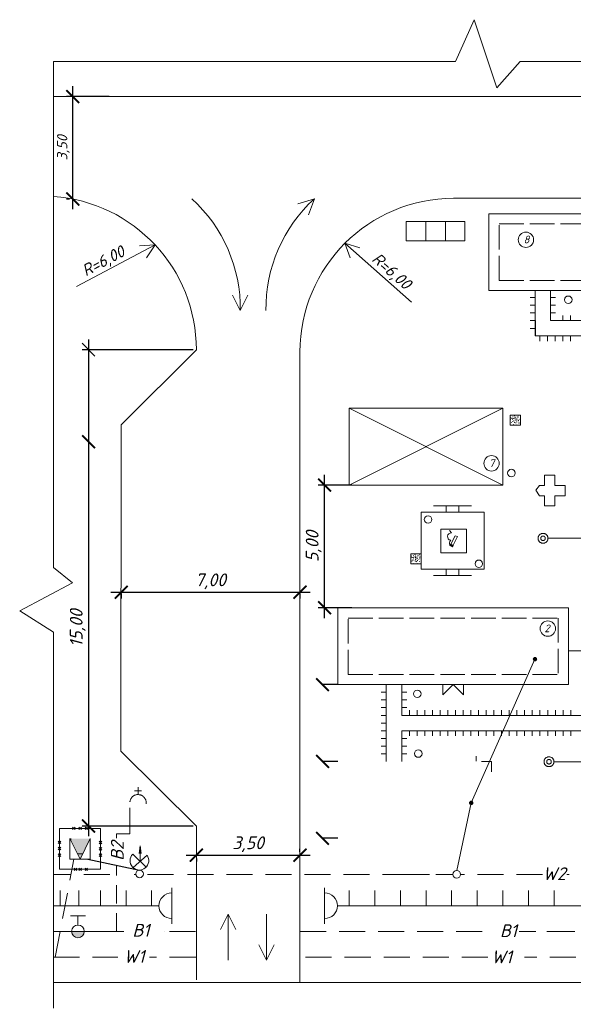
# Model space of a CAD drawing. Header units: millimetres. Extents: x 27137 to 30937, y -4667 to -569.
# Drawn here: x 28838.7 to 28947, y -2671.2 to -2478.2 of the extents above; entities that cross this region are included whole.
import ezdxf

# ---------------------------------------------------------------- set-up
doc = ezdxf.new("R2010")
doc.units = ezdxf.units.MM
doc.header["$LTSCALE"] = 0.4
doc.linetypes.add('ACAD_ISO02W100', pattern=[15, 12, -3])
doc.linetypes.add('штриховаяX2', pattern=[38.1, 25.4, -12.7])
doc.layers.add('здания', color=7, linetype='Continuous', lineweight=40)
doc.styles.add('Isocpeur', font='isocpeui.ttf', dxfattribs={"height": 2.5})
doc.styles.get("Standard").update_dxf_attribs({"font": 'isocpeui.ttf', "height": 2.5})
doc.dimstyles.new('06', dxfattribs={"dimtxt": 2.5, "dimasz": 2.5, "dimexe": 1.25, "dimexo": 0.625, "dimtad": 1, "dimdec": 0, "dimlfac": 200, "dimtxsty": 'Standard', "dimblk": 'OBLIQUE', "dimcen": 2.5, "dimdle": 2, "dimadec": 0, "dimazin": 0, "dimtfac": 1, "dimtdec": 0, "dimtmove": 0, "dimatfit": 3, "dimldrblk": 'OBLIQUE', "dimfxl": 1, "dimarcsym": 0})

# ---------------------------------------------------------------- blocks, each defined once
blk = doc.blocks.new('_Oblique')
at = {"color": 0, "linetype": 'ByBlock', "lineweight": -2}
blk.add_line((-0.5, -0.5), (0.5, 0.5), dxfattribs=at)
blk = doc.blocks.new('*D594')
at = {"color": 0, "lineweight": -2, "transparency": 16777216}
for p, q in [((28849.07, -2515.18), (28849.07, -2491.17)), ((28856.16, -2493.17), (28847.82, -2493.17)), ((28848.44, -2513.18), (28847.82, -2513.18))]:
    blk.add_line(p, q, dxfattribs=at)
at = {"layer": 'Defpoints', "color": 0, "transparency": 16777216}
for p in [(28849.07, -2493.17), (28856.79, -2493.17), (28849.07, -2513.18)]:
    blk.add_point(p, dxfattribs=at)
at = {"color": 0, "lineweight": -2, "transparency": 16777216, "xscale": 2.5, "yscale": 2.5, "zscale": 2.5}
for p, rotation in [((28849.07, -2493.17), 90), ((28849.07, -2513.18), 270)]:
    blk.add_blockref('_Oblique', p, dxfattribs=dict(at, rotation=rotation))
at = {"color": 0, "lineweight": 15, "transparency": 16777216, "insert": (28847.24, -2503.17), "char_height": 2.5, "attachment_point": 5, "rotation": 90, "style": 'Isocpeur'}
blk.add_mtext('{\\H0.8x;3,50}', dxfattribs=at)
blk = doc.blocks.new('*D595')
at = {"color": 0, "lineweight": -2, "transparency": 16777216}
for p, q in [((28852.16, -2540.6), (28852.16, -2637.59)), ((28872.58, -2542.6), (28850.91, -2542.6)), ((28872.58, -2635.59), (28850.91, -2635.59))]:
    blk.add_line(p, q, dxfattribs=at)
at = {"layer": 'Defpoints', "color": 0, "transparency": 16777216}
for p in [(28873.2, -2542.6), (28852.16, -2635.59), (28873.2, -2635.59)]:
    blk.add_point(p, dxfattribs=at)
at = {"color": 0, "lineweight": -2, "transparency": 16777216, "xscale": 2.5, "yscale": 2.5, "zscale": 2.5}
for p, rotation in [((28852.16, -2542.6), 90), ((28852.16, -2635.59), 270)]:
    blk.add_blockref('_Oblique', p, dxfattribs=dict(at, rotation=rotation))
at = {"color": 0, "lineweight": 15, "transparency": 16777216, "insert": (28850.04, -2596.97), "char_height": 2.5, "attachment_point": 5, "rotation": 90, "style": 'Isocpeur'}
blk.add_mtext('15,00', dxfattribs=at)
blk = doc.blocks.new('*D596')
at = {"color": 0, "lineweight": -2, "transparency": 16777216}
for p, q in [((28856.52, -2589.95), (28895.42, -2589.95)), ((28858.52, -2590.17), (28858.52, -2591.2)), ((28893.42, -2590.17), (28893.42, -2591.2))]:
    blk.add_line(p, q, dxfattribs=at)
at = {"layer": 'Defpoints', "color": 0, "transparency": 16777216}
for p in [(28858.52, -2589.55), (28893.42, -2589.55), (28893.42, -2589.95)]:
    blk.add_point(p, dxfattribs=at)
at = {"color": 0, "lineweight": -2, "transparency": 16777216, "xscale": 2.5, "yscale": 2.5, "zscale": 2.5, "rotation": 180}
blk.add_blockref('_Oblique', (28858.52, -2589.95), dxfattribs=at)
at = {"color": 0, "lineweight": -2, "transparency": 16777216, "xscale": 2.5, "yscale": 2.5, "zscale": 2.5}
blk.add_blockref('_Oblique', (28893.42, -2589.95), dxfattribs=at)
at = {"color": 0, "lineweight": 15, "transparency": 16777216, "insert": (28875.97, -2587.82), "char_height": 2.5, "attachment_point": 5, "style": 'Isocpeur'}
blk.add_mtext('7,00', dxfattribs=at)
blk = doc.blocks.new('*D597')
at = {"color": 0, "lineweight": -2, "transparency": 16777216}
for p, q in [((28898.23, -2594.98), (28898.23, -2567.04)), ((28903.58, -2569.04), (28896.98, -2569.04)), ((28903.58, -2592.98), (28896.98, -2592.98))]:
    blk.add_line(p, q, dxfattribs=at)
at = {"layer": 'Defpoints', "color": 0, "transparency": 16777216}
for p in [(28898.23, -2569.04), (28904.21, -2569.04), (28904.21, -2592.98)]:
    blk.add_point(p, dxfattribs=at)
at = {"color": 0, "lineweight": -2, "transparency": 16777216, "xscale": 2.5, "yscale": 2.5, "zscale": 2.5}
for p, rotation in [((28898.23, -2569.04), 90), ((28898.23, -2592.98), 270)]:
    blk.add_blockref('_Oblique', p, dxfattribs=dict(at, rotation=rotation))
at = {"color": 0, "lineweight": 15, "transparency": 16777216, "insert": (28896.1, -2581.01), "char_height": 2.5, "attachment_point": 5, "rotation": 90, "style": 'Isocpeur'}
blk.add_mtext('5,00', dxfattribs=at)
blk = doc.blocks.new('*D598')
at = {"color": 0, "lineweight": -2, "transparency": 16777216}
for p, q in [((28871.2, -2641.28), (28895.42, -2641.28)), ((28893.42, -2640.65), (28893.42, -2640.03)), ((28873.2, -2641.9), (28873.2, -2642.53))]:
    blk.add_line(p, q, dxfattribs=at)
at = {"layer": 'Defpoints', "color": 0, "transparency": 16777216}
for p in [(28873.2, -2641.28), (28893.42, -2641.28), (28893.42, -2641.28)]:
    blk.add_point(p, dxfattribs=at)
at = {"color": 0, "lineweight": -2, "transparency": 16777216, "xscale": 2.5, "yscale": 2.5, "zscale": 2.5, "rotation": 180}
blk.add_blockref('_Oblique', (28873.2, -2641.28), dxfattribs=at)
at = {"color": 0, "lineweight": -2, "transparency": 16777216, "xscale": 2.5, "yscale": 2.5, "zscale": 2.5}
blk.add_blockref('_Oblique', (28893.42, -2641.28), dxfattribs=at)
at = {"color": 0, "lineweight": 15, "transparency": 16777216, "insert": (28883.31, -2639.15), "char_height": 2.5, "attachment_point": 5, "style": 'Isocpeur'}
blk.add_mtext('3,50', dxfattribs=at)
blk = doc.blocks.new('_ArchTick')
at = {"color": 0, "linetype": 'ByBlock', "const_width": 0.15}
blk.add_lwpolyline([(-0.5, -0.5), (0.5, 0.5)], dxfattribs=at)

msp = doc.modelspace()

# ---------------------------------------------------------------- hatches: boundary and pattern name
at = {"lineweight": 15}
h = msp.add_hatch(color=256, dxfattribs=at)
h.dxf.hatch_style = 1
h.paths.add_polyline_path([(28938.8723, -2603.0067), (28939.3049, -2603.0067), (28939.7374, -2603.0067, -1)])
h.paths.add_polyline_path([(28939.3049, -2602.5742, -0.41421356), (28939.7374, -2603.0067), (28939.3049, -2603.0067)])
h = msp.add_hatch(color=256, dxfattribs=at)
h.dxf.hatch_style = 1
h.paths.add_polyline_path([(28939.3049, -2602.5742), (28939.3049, -2603.0067), (28938.8723, -2603.0067, -0.41421356)])
h = msp.add_hatch(color=256, dxfattribs=at)
h.dxf.hatch_style = 1
h.paths.add_polyline_path([(28926.4254, -2631.0687), (28926.8579, -2631.0687), (28927.2905, -2631.0687, -1)])
h.paths.add_polyline_path([(28926.8579, -2630.6362, -0.41421356), (28927.2905, -2631.0687), (28926.8579, -2631.0687)])
h = msp.add_hatch(color=256, dxfattribs=at)
h.dxf.hatch_style = 1
h.paths.add_polyline_path([(28926.8579, -2630.6362), (28926.8579, -2631.0687), (28926.4254, -2631.0687, -0.41421356)])
h = msp.add_hatch(dxfattribs=at)
h.set_pattern_fill('ANGLE', color=256)
h.set_pattern_definition([(0, (24748.487, -4121.8505), (0, 6.985), [5.08, -1.905]), (90, (24748.487, -4121.8505), (-6.985, 4e-16), [5.08, -1.905])])
h.paths.add_polyline_path([(28850.4996, -2638.0408), (28852.4996, -2638.0408), (28850.4996, -2642.0408), (28850.4996, -2640.0408)])
h.paths.add_polyline_path([(28848.4996, -2638.0408), (28850.4996, -2638.0408), (28850.4996, -2640.0408), (28850.4996, -2642.0408)])
h = msp.add_hatch(color=256, dxfattribs=at)
h.dxf.hatch_style = 1
h.paths.add_polyline_path([(28850.4996, -2638.0408), (28852.4996, -2638.0408), (28850.4996, -2642.0408), (28850.4996, -2640.0408)])
h.paths.add_polyline_path([(28848.4996, -2638.0408), (28850.4996, -2638.0408), (28850.4996, -2640.0408), (28850.4996, -2642.0408)])
msp.add_hatch(color=256, dxfattribs=at).paths.add_polyline_path([(28848.8436, -2656.162), (28850.0807, -2656.162), (28851.3179, -2656.162, -1)])

# ---------------------------------------------------------------- linework, layer by layer
for p, q in [((28927.4316, -2478.1844), (28923.8144, -2486.3231)), ((28927.4316, -2478.1844), (28931.8365, -2491.485)), ((28923.8144, -2486.3231), (28845.2898, -2486.3231)), ((28845.2898, -2486.3231), (28845.2917, -2585.1103)), ((28931.8365, -2491.485), (28936.4395, -2486.3231)), ((29051.3499, -2486.3231), (28936.4395, -2486.3231)), ((28896.2418, -2513.1192), (28893.0367, -2514.1079)), ((28896.2418, -2513.1192), (28895.1097, -2516.2765)), ((29051.3499, -2513.0356), (28923.4195, -2513.0384)), ((28930.303, -2516.0555), (28975.303, -2516.0555)), ((28930.303, -2516.0555), (28975.303, -2516.0555)), ((28930.303, -2516.0555), (28930.303, -2531.0555)), ((28925.6397, -2517.5522), (28914.1709, -2517.5522)), ((28914.1709, -2517.5522), (28914.1709, -2521.3751)), ((28917.9938, -2521.3751), (28917.9938, -2517.5522)), ((28917.9938, -2517.5522), (28921.8168, -2517.5522)), ((28921.8168, -2517.5522), (28921.8168, -2521.3751)), ((28925.6397, -2521.3751), (28925.6397, -2517.5522)), ((28865.1412, -2522.1368), (28862.1289, -2522.3338)), ((28865.1412, -2522.1368), (28863.4914, -2524.6648)), ((28902.2063, -2521.8252), (28905.0909, -2522.715)), ((28902.2063, -2521.8252), (28903.2252, -2524.6667)), ((28914.1709, -2521.3751), (28917.9938, -2521.3751)), ((28914.1709, -2521.3751), (28917.9938, -2521.3751)), ((28917.9938, -2521.3751), (28921.8168, -2521.3751)), ((28921.8168, -2521.3751), (28925.6397, -2521.3751)), ((28975.303, -2531.0555), (28930.303, -2531.0555)), ((28939.3395, -2531.0555), (28939.3395, -2536.9269)), ((28939.3395, -2531.0555), (28939.3395, -2536.9269)), ((28942.3395, -2531.0555), (28942.3395, -2536.9269)), ((28881.7816, -2534.9678), (28880.2816, -2531.9678)), ((28881.7816, -2534.9678), (28883.2816, -2531.9678)), ((28938.3395, -2532.4269), (28939.3395, -2532.4269)), ((28938.3395, -2532.4269), (28939.3395, -2532.4269)), ((28942.3395, -2532.4269), (28943.3395, -2532.4269)), ((28942.3395, -2532.4269), (28943.3395, -2532.4269)), ((28938.3395, -2533.9269), (28939.3395, -2533.9269)), ((28938.3395, -2533.9269), (28939.3395, -2533.9269)), ((28938.3395, -2535.4269), (28939.3395, -2535.4269)), ((28938.3395, -2535.4269), (28939.3395, -2535.4269)), ((28938.3395, -2535.4269), (28939.3395, -2535.4269)), ((28942.3395, -2533.9269), (28943.3395, -2533.9269)), ((28942.3395, -2533.9269), (28943.3395, -2533.9269)), ((28942.3395, -2535.4269), (28943.3395, -2535.4269)), ((28938.3395, -2536.9269), (28939.3395, -2536.9269)), ((28938.3395, -2536.9269), (28939.3395, -2536.9269)), ((28942.3395, -2536.9192), (28987.1105, -2536.9192)), ((28944.7525, -2536.9192), (28944.7525, -2535.9192)), ((28944.7525, -2536.9192), (28944.7525, -2535.9192)), ((28946.2525, -2536.9192), (28946.2525, -2535.9192)), ((28946.2525, -2536.9192), (28946.2525, -2535.9192)), ((28938.3395, -2538.4269), (28939.3395, -2538.4269)), ((28939.3395, -2539.9192), (28987.1105, -2539.9192)), ((28940.2525, -2540.9192), (28940.2525, -2539.9192)), ((28940.2525, -2540.9192), (28940.2525, -2539.9192)), ((28941.7525, -2540.9192), (28941.7525, -2539.9192)), ((28941.7525, -2540.9192), (28941.7525, -2539.9192)), ((28943.2525, -2540.9192), (28943.2525, -2539.9192)), ((28943.2525, -2540.9192), (28943.2525, -2539.9192)), ((28943.2525, -2540.9192), (28943.2525, -2539.9192)), ((28943.2525, -2540.9192), (28943.2525, -2539.9192)), ((28944.7525, -2540.9192), (28944.7525, -2539.9192)), ((28944.7525, -2540.9192), (28944.7525, -2539.9192)), ((28946.2525, -2540.9192), (28946.2525, -2539.9192)), ((28946.2525, -2540.9192), (28946.2525, -2539.9192)), ((28893.4195, -2666.0306), (28893.4195, -2543.0384)), ((28933.0581, -2554.038), (28903.0581, -2554.038)), ((28903.0581, -2554.038), (28903.0581, -2569.038)), ((28903.0581, -2554.038), (28933.0581, -2554.038)), ((28933.0581, -2554.038), (28903.0581, -2554.038)), ((28933.0581, -2554.038), (28903.0581, -2554.038)), ((28903.0581, -2554.038), (28903.0581, -2569.038)), ((28903.0581, -2554.038), (28933.0581, -2569.038)), ((28933.0581, -2554.038), (28903.0581, -2569.038)), ((28933.0581, -2554.038), (28927.0581, -2554.038)), ((28933.0581, -2554.038), (28927.0581, -2554.038)), ((28933.0581, -2554.038), (28933.0581, -2569.038)), ((28933.0581, -2554.038), (28933.0581, -2569.038)), ((28934.4756, -2557.3536), (28934.4756, -2555.3536)), ((28934.4756, -2555.3536), (28936.4756, -2555.3536)), ((28936.4756, -2557.3536), (28934.4756, -2557.3536)), ((28943.1722, -2567.0941), (28941.1722, -2567.0941)), ((28941.1722, -2567.0941), (28941.1722, -2569.0941)), ((28943.1722, -2569.0941), (28943.1722, -2567.0941)), ((28933.0581, -2569.038), (28903.0581, -2569.038)), ((28933.0581, -2569.038), (28903.0581, -2569.038)), ((28940.1722, -2569.0941), (28939.4986, -2570.023)), ((28940.1722, -2571.0941), (28939.4986, -2570.023)), ((28941.1722, -2569.0941), (28940.1722, -2569.0941)), ((28943.1722, -2569.0941), (28945.1722, -2569.0941)), ((28945.1722, -2569.0941), (28945.1722, -2571.0941)), ((28941.1722, -2571.0941), (28940.1722, -2571.0941)), ((28941.1722, -2573.0941), (28941.1722, -2571.0941)), ((28945.1722, -2571.0941), (28943.1722, -2571.0941)), ((28943.1722, -2571.0941), (28943.1722, -2573.0941)), ((28917.0544, -2585.419), (28917.0544, -2574.316)), ((28917.0705, -2574.3192), (28929.4072, -2574.3192)), ((28921.989, -2573.0824), (28919.5217, -2573.0824)), ((28919.5217, -2573.0824), (28924.4564, -2573.0824)), ((28921.989, -2574.316), (28921.989, -2573.0824)), ((28924.4564, -2574.316), (28921.989, -2574.316)), ((28924.4564, -2574.316), (28924.4564, -2573.0824)), ((28924.4564, -2573.0824), (28926.9237, -2573.0824)), ((28929.4072, -2574.3192), (28929.4072, -2585.4222)), ((28943.1722, -2573.0941), (28941.1722, -2573.0941)), ((28923.7166, -2578.9422), (28922.7288, -2580.7928)), ((28923.1918, -2581.0396), (28924.1796, -2579.0964)), ((28924.1796, -2579.0964), (28923.7166, -2578.9422)), ((28922.7288, -2580.7928), (28922.7288, -2580.7928)), ((28922.7288, -2580.7928), (28923.1918, -2581.0396)), ((28922.8405, -2580.5837), (28923.2987, -2580.8295)), ((28915.0696, -2584.4269), (28915.0696, -2582.4269)), ((28915.0696, -2582.4269), (28917.0696, -2582.4269)), ((28845.2917, -2585.1103), (28849.0401, -2588.1331)), ((28917.0696, -2584.4269), (28915.0696, -2584.4269)), ((28929.4072, -2585.4222), (28917.0544, -2585.419)), ((28921.989, -2585.419), (28921.989, -2586.6527)), ((28924.4564, -2585.419), (28924.4564, -2586.6527)), ((28921.989, -2586.6527), (28919.5217, -2586.6527)), ((28919.5217, -2586.6527), (28924.4564, -2586.6527)), ((28924.4564, -2586.6527), (28926.9237, -2586.6527)), ((28849.0401, -2588.1331), (28838.7283, -2593.5965)), ((28838.7283, -2593.5965), (28845.2917, -2597.7354)), ((28900.8396, -2592.9796), (28945.8396, -2592.9796)), ((28900.8396, -2592.9796), (28945.8396, -2592.9796)), ((28900.8396, -2592.9796), (28900.8396, -2607.9796)), ((28945.8396, -2592.9796), (28945.8396, -2607.9796)), ((28945.8396, -2592.9796), (28945.8396, -2607.9796)), ((28845.2901, -2597.7344), (28845.2901, -2666.162)), ((28945.8396, -2605.7728), (28945.8396, -2600.7728)), ((28945.8396, -2605.7728), (28945.8396, -2600.7728)), ((28945.8396, -2607.9796), (28900.8396, -2607.9796)), ((28910.282, -2607.9796), (28910.282, -2622.9796)), ((28910.282, -2607.9796), (28910.282, -2618.4796)), ((28913.282, -2607.9796), (28913.282, -2613.9796)), ((28921.3396, -2609.9796), (28921.3396, -2607.9796)), ((28921.3396, -2609.9796), (28923.3396, -2607.9796)), ((28923.3396, -2607.9796), (28925.3396, -2609.9796)), ((28925.3396, -2607.9796), (28925.3396, -2609.9796)), ((28909.282, -2609.4796), (28910.282, -2609.4796)), ((28909.282, -2609.4796), (28910.282, -2609.4796)), ((28909.282, -2610.9796), (28910.282, -2610.9796)), ((28909.282, -2610.9796), (28910.282, -2610.9796)), ((28913.282, -2609.4796), (28914.282, -2609.4796)), ((28913.282, -2609.4796), (28914.282, -2609.4796)), ((28913.282, -2610.9796), (28914.282, -2610.9796)), ((28913.282, -2610.9796), (28914.282, -2610.9796)), ((28909.282, -2612.4796), (28910.282, -2612.4796)), ((28909.282, -2612.4796), (28910.282, -2612.4796)), ((28913.282, -2612.4796), (28914.282, -2612.4796)), ((28913.282, -2612.4796), (28914.282, -2612.4796)), ((28909.282, -2613.9796), (28910.282, -2613.9796)), ((28909.282, -2613.9796), (28910.282, -2613.9796)), ((28913.282, -2613.9796), (28952.6105, -2613.9796)), ((28913.282, -2613.9796), (28914.782, -2613.9796)), ((28913.282, -2613.9796), (28914.282, -2613.9796)), ((28913.282, -2613.9796), (28914.282, -2613.9796)), ((28914.782, -2613.9796), (28914.782, -2612.9796)), ((28914.782, -2613.9796), (28914.782, -2612.9796)), ((28916.282, -2613.9796), (28916.282, -2612.9796)), ((28916.282, -2613.9796), (28916.282, -2612.9796)), ((28917.782, -2613.9796), (28917.782, -2612.9796)), ((28917.782, -2613.9796), (28917.782, -2612.9796)), ((28919.282, -2613.9796), (28919.282, -2612.9796)), ((28919.282, -2613.9796), (28919.282, -2612.9796)), ((28920.782, -2613.9796), (28920.782, -2612.9796)), ((28920.782, -2613.9796), (28920.782, -2612.9796)), ((28922.282, -2613.9796), (28922.282, -2612.9796)), ((28922.282, -2613.9796), (28922.282, -2612.9796)), ((28923.782, -2613.9796), (28923.782, -2612.9796)), ((28923.782, -2613.9796), (28923.782, -2612.9796)), ((28925.282, -2613.9796), (28925.282, -2612.9796)), ((28925.282, -2613.9796), (28925.282, -2612.9796)), ((28926.782, -2613.9796), (28926.782, -2612.9796)), ((28926.782, -2613.9796), (28926.782, -2612.9796)), ((28926.782, -2613.9796), (28926.782, -2612.9796)), ((28926.782, -2613.9796), (28926.782, -2612.9796)), ((28928.282, -2613.9796), (28928.282, -2612.9796)), ((28928.282, -2613.9796), (28928.282, -2612.9796)), ((28929.782, -2613.9796), (28929.782, -2612.9796)), ((28929.782, -2613.9796), (28929.782, -2612.9796)), ((28931.282, -2613.9796), (28931.282, -2612.9796)), ((28931.282, -2613.9796), (28931.282, -2612.9796)), ((28932.782, -2613.9796), (28932.782, -2612.9796)), ((28932.782, -2613.9796), (28932.782, -2612.9796)), ((28934.282, -2613.9796), (28934.282, -2612.9796)), ((28934.282, -2613.9796), (28934.282, -2612.9796)), ((28935.782, -2613.9796), (28935.782, -2612.9796)), ((28935.782, -2613.9796), (28935.782, -2612.9796)), ((28937.282, -2613.9796), (28937.282, -2612.9796)), ((28937.282, -2613.9796), (28937.282, -2612.9796)), ((28938.782, -2613.9796), (28938.782, -2612.9796)), ((28938.782, -2613.9796), (28938.782, -2612.9796)), ((28938.782, -2613.9796), (28938.782, -2612.9796)), ((28938.782, -2613.9796), (28938.782, -2612.9796)), ((28940.282, -2613.9796), (28940.282, -2612.9796)), ((28940.282, -2613.9796), (28940.282, -2612.9796)), ((28941.782, -2613.9796), (28941.782, -2612.9796)), ((28941.782, -2613.9796), (28941.782, -2612.9796)), ((28943.282, -2613.9796), (28943.282, -2612.9796)), ((28943.282, -2613.9796), (28943.282, -2612.9796)), ((28944.782, -2613.9796), (28944.782, -2612.9796)), ((28944.782, -2613.9796), (28944.782, -2612.9796)), ((28946.282, -2613.9796), (28946.282, -2612.9796)), ((28946.282, -2613.9796), (28946.282, -2612.9796)), ((28909.282, -2615.4796), (28910.282, -2615.4796)), ((28909.282, -2616.9796), (28910.282, -2616.9796)), ((28909.282, -2616.9796), (28910.282, -2616.9796)), ((28909.282, -2616.9796), (28910.282, -2616.9796)), ((28909.282, -2618.4796), (28910.282, -2618.4796)), ((28909.282, -2618.4796), (28910.282, -2618.4796)), ((28913.282, -2616.9796), (28923.782, -2616.9796)), ((28913.282, -2616.9796), (28913.282, -2622.9796)), ((28913.282, -2616.9796), (28914.282, -2616.9796)), ((28913.282, -2616.9796), (28914.282, -2616.9796)), ((28913.282, -2616.9796), (28914.282, -2616.9796)), ((28913.282, -2616.9796), (28952.6105, -2616.9796)), ((28913.282, -2618.4796), (28914.282, -2618.4796)), ((28913.282, -2618.4796), (28914.282, -2618.4796)), ((28914.782, -2617.9796), (28914.782, -2616.9796)), ((28914.782, -2617.9796), (28914.782, -2616.9796)), ((28916.282, -2617.9796), (28916.282, -2616.9796)), ((28916.282, -2617.9796), (28916.282, -2616.9796)), ((28917.782, -2617.9796), (28917.782, -2616.9796)), ((28917.782, -2617.9796), (28917.782, -2616.9796)), ((28919.282, -2617.9796), (28919.282, -2616.9796)), ((28919.282, -2617.9796), (28919.282, -2616.9796)), ((28920.782, -2617.9796), (28920.782, -2616.9796)), ((28920.782, -2617.9796), (28920.782, -2616.9796)), ((28922.282, -2617.9796), (28922.282, -2616.9796)), ((28922.282, -2617.9796), (28922.282, -2616.9796)), ((28923.782, -2617.9796), (28923.782, -2616.9796)), ((28923.782, -2617.9796), (28923.782, -2616.9796)), ((28925.282, -2617.9796), (28925.282, -2616.9796)), ((28925.282, -2617.9796), (28925.282, -2616.9796)), ((28926.782, -2617.9796), (28926.782, -2616.9796)), ((28926.782, -2617.9796), (28926.782, -2616.9796)), ((28926.782, -2617.9796), (28926.782, -2616.9796)), ((28926.782, -2617.9796), (28926.782, -2616.9796)), ((28928.282, -2617.9796), (28928.282, -2616.9796)), ((28928.282, -2617.9796), (28928.282, -2616.9796)), ((28929.782, -2617.9796), (28929.782, -2616.9796)), ((28929.782, -2617.9796), (28929.782, -2616.9796)), ((28931.282, -2617.9796), (28931.282, -2616.9796)), ((28931.282, -2617.9796), (28931.282, -2616.9796)), ((28932.782, -2617.9796), (28932.782, -2616.9796)), ((28932.782, -2617.9796), (28932.782, -2616.9796)), ((28934.282, -2617.9796), (28934.282, -2616.9796)), ((28934.282, -2617.9796), (28934.282, -2616.9796)), ((28935.782, -2617.9796), (28935.782, -2616.9796)), ((28935.782, -2617.9796), (28935.782, -2616.9796)), ((28937.282, -2617.9796), (28937.282, -2616.9796)), ((28937.282, -2617.9796), (28937.282, -2616.9796)), ((28938.782, -2617.9796), (28938.782, -2616.9796)), ((28938.782, -2617.9796), (28938.782, -2616.9796)), ((28938.782, -2617.9796), (28938.782, -2616.9796)), ((28938.782, -2617.9796), (28938.782, -2616.9796)), ((28940.282, -2617.9796), (28940.282, -2616.9796)), ((28940.282, -2617.9796), (28940.282, -2616.9796)), ((28941.782, -2617.9796), (28941.782, -2616.9796)), ((28941.782, -2617.9796), (28941.782, -2616.9796)), ((28943.282, -2617.9796), (28943.282, -2616.9796)), ((28943.282, -2617.9796), (28943.282, -2616.9796)), ((28944.782, -2617.9796), (28944.782, -2616.9796)), ((28944.782, -2617.9796), (28944.782, -2616.9796)), ((28946.282, -2617.9796), (28946.282, -2616.9796)), ((28946.282, -2617.9796), (28946.282, -2616.9796)), ((28909.282, -2619.9796), (28910.282, -2619.9796)), ((28913.282, -2619.9796), (28914.282, -2619.9796)), ((28913.282, -2619.9796), (28914.282, -2619.9796)), ((28909.282, -2621.4796), (28910.282, -2621.4796)), ((28913.282, -2621.4796), (28914.282, -2621.4796)), ((28927.8396, -2621.9535), (28927.8396, -2622.9535)), ((28930.8396, -2622.9796), (28930.8396, -2624.9796)), ((28854.4996, -2636.0408), (28846.4996, -2636.0408)), ((28846.4996, -2636.0408), (28846.4996, -2644.0408)), ((28849.5196, -2635.7908), (28849.0196, -2636.2908)), ((28849.0196, -2635.7908), (28849.5196, -2636.2908)), ((28850.7496, -2635.7908), (28850.2496, -2636.2908)), ((28850.2496, -2635.7908), (28850.7496, -2636.2908)), ((28851.9774, -2635.7908), (28851.4774, -2636.2908)), ((28851.4774, -2635.7908), (28851.9774, -2636.2908)), ((28854.4996, -2644.0408), (28854.4996, -2636.0408)), ((28873.2019, -2635.5904), (28873.2019, -2665.5904)), ((28846.7496, -2638.5177), (28846.2496, -2639.0177)), ((28846.2496, -2638.5177), (28846.7496, -2639.0177)), ((28846.7496, -2639.7477), (28846.2496, -2640.2477)), ((28846.2496, -2639.7477), (28846.7496, -2640.2477)), ((28846.7496, -2639.0177), (28846.7496, -2639.0177)), ((28848.4996, -2638.0408), (28848.4996, -2642.0408)), ((28850.4996, -2642.0408), (28848.4996, -2638.0408)), ((28850.4996, -2642.0408), (28852.4996, -2638.0408)), ((28852.4996, -2638.0408), (28850.4996, -2642.0408)), ((28852.4996, -2642.0408), (28852.4996, -2638.0408)), ((28854.7496, -2638.5608), (28854.2496, -2639.0608)), ((28854.2496, -2638.5608), (28854.7496, -2639.0608)), ((28854.7496, -2639.7908), (28854.2496, -2640.2908)), ((28854.2496, -2639.7908), (28854.7496, -2640.2908)), ((28854.4996, -2640.0408), (28854.4996, -2638.8108)), ((28854.7496, -2639.0608), (28854.7496, -2639.0608)), ((28846.7496, -2641.0208), (28846.2496, -2641.5208)), ((28846.2496, -2641.0208), (28846.7496, -2641.5208)), ((28846.7496, -2640.2477), (28846.7496, -2640.2477)), ((28846.7496, -2641.5208), (28846.7496, -2641.5208)), ((28854.7496, -2641.0208), (28854.2496, -2641.5208)), ((28854.2496, -2641.0208), (28854.7496, -2641.5208)), ((28854.4996, -2640.0408), (28854.4996, -2641.2708)), ((28854.7496, -2640.2908), (28854.7496, -2640.2908)), ((28848.4996, -2642.0408), (28850.4996, -2642.0408)), ((28849.8493, -2643.7908), (28849.3493, -2644.2908)), ((28849.3493, -2643.7908), (28849.8493, -2644.2908)), ((28850.7496, -2643.7908), (28850.2496, -2644.2908)), ((28850.2496, -2643.7908), (28850.7496, -2644.2908)), ((28850.4996, -2642.0408), (28852.4996, -2642.0408)), ((28851.9774, -2643.7908), (28851.4774, -2644.2908)), ((28851.4774, -2643.7908), (28851.9774, -2644.2908)), ((28846.4996, -2644.0408), (28854.4996, -2644.0408)), ((28850.4996, -2644.0408), (28849.2696, -2644.0408)), ((28846.6081, -2651.162), (28846.6081, -2648.162)), ((28846.6081, -2651.162), (28846.6081, -2648.162)), ((28850.2901, -2651.162), (28850.2901, -2648.162)), ((28850.2901, -2651.162), (28850.2901, -2648.162)), ((28854.4679, -2651.162), (28854.4679, -2648.162)), ((28854.4679, -2651.162), (28854.4679, -2648.162)), ((28859.4679, -2651.162), (28859.4679, -2648.162)), ((28859.4679, -2651.162), (28859.4679, -2648.162)), ((28859.4679, -2651.162), (28859.4679, -2648.162)), ((28859.4679, -2651.162), (28859.4679, -2648.162)), ((28864.4679, -2651.162), (28864.4679, -2648.162)), ((28864.4679, -2651.162), (28864.4679, -2648.162)), ((28864.4679, -2651.162), (28864.4679, -2648.162)), ((28868.4041, -2648.662), (28868.4041, -2647.662)), ((28868.4041, -2648.662), (28868.4041, -2647.662)), ((28868.4041, -2648.662), (28868.4041, -2653.662)), ((28868.4041, -2648.662), (28868.4041, -2653.662)), ((28898.2472, -2648.662), (28898.2472, -2647.662)), ((28898.2472, -2648.662), (28898.2472, -2647.662)), ((28898.2472, -2651.162), (28898.2472, -2648.662)), ((28898.2472, -2648.662), (28898.2472, -2648.662)), ((28898.2472, -2648.662), (28898.2472, -2653.662)), ((28898.2472, -2651.162), (28898.2472, -2648.662)), ((28898.2472, -2648.662), (28898.2472, -2648.662)), ((28898.2472, -2648.662), (28898.2472, -2653.662)), ((28903.0378, -2648.162), (28903.0378, -2651.162)), ((28908.0378, -2651.162), (28908.0378, -2648.162)), ((28908.0378, -2651.162), (28908.0378, -2648.162)), ((28913.0378, -2651.162), (28913.0378, -2648.162)), ((28918.0378, -2651.162), (28918.0378, -2648.162)), ((28923.0378, -2651.162), (28923.0378, -2648.162)), ((28928.0378, -2651.162), (28928.0378, -2648.162)), ((28933.0378, -2651.162), (28933.0378, -2648.162)), ((28938.0378, -2651.162), (28938.0378, -2648.162)), ((28943.0378, -2651.162), (28943.0378, -2648.162)), ((28943.0378, -2651.162), (28943.0378, -2648.162)), ((28943.0378, -2651.162), (28943.0378, -2648.162)), ((28865.9041, -2651.162), (28845.2901, -2651.162)), ((28864.4679, -2651.162), (28865.9041, -2651.162)), ((28868.4041, -2651.162), (28868.4041, -2649.9346)), ((28868.4041, -2651.162), (28868.4041, -2651.9023)), ((29051.3502, -2651.162), (28900.7472, -2651.162)), ((28850.0863, -2653.0931), (28848.6286, -2653.0931)), ((28850.0863, -2654.9242), (28850.0863, -2653.0931)), ((28851.5441, -2653.0931), (28850.0863, -2653.0931)), ((28879.4173, -2652.782), (28877.9173, -2655.782)), ((28879.4173, -2652.782), (28879.4173, -2661.7739)), ((28879.4173, -2652.782), (28879.4173, -2657.782)), ((28879.4173, -2652.782), (28879.4173, -2655.782)), ((28879.4173, -2652.782), (28880.9173, -2655.782)), ((28886.9191, -2661.7739), (28886.9191, -2652.782)), ((28868.4041, -2654.662), (28868.4041, -2653.662)), ((28868.4041, -2654.662), (28868.4041, -2653.662)), ((28898.2472, -2654.662), (28898.2472, -2653.662)), ((28898.2472, -2654.662), (28898.2472, -2653.662)), ((28845.2901, -2656.162), (28859.0378, -2656.162)), ((28859.0378, -2656.162), (28859.0378, -2656.162)), ((28867.0378, -2656.162), (28867.0378, -2656.162)), ((28873.2019, -2656.162), (28873.2019, -2656.162)), ((28886.9191, -2661.7739), (28885.4191, -2658.7739)), ((28886.9191, -2661.7739), (28888.4191, -2658.7739)), ((28845.2901, -2666.162), (29051.3499, -2666.162)), ((28845.2901, -2666.162), (28873.0378, -2666.162)), ((28845.2901, -2666.162), (28873.0378, -2666.162)), ((28845.2901, -2666.162), (28845.2901, -2671.162)), ((28873.0378, -2666.162), (28903.0378, -2666.162)), ((28873.0378, -2666.162), (28903.0378, -2666.162)), ((28903.0378, -2666.162), (28873.0378, -2666.162)), ((28903.0378, -2666.162), (28873.0378, -2666.162)), ((28903.0378, -2666.162), (28888.0378, -2666.162)), ((28903.0378, -2666.162), (28888.0378, -2666.162)), ((28888.0378, -2666.162), (28895.5378, -2666.162))]:
    msp.add_line(p, q, dxfattribs=at)
at = {"lineweight": 15, "ltscale": 0.5}
for p, q in [((29051.3499, -2493.1698), (28845.29, -2493.1698)), ((28849.8178, -2530.2749), (28865.1412, -2522.1368)), ((28915.2263, -2533.2932), (28902.2063, -2521.8252)), ((28873.2019, -2542.5982), (28858.5541, -2557.2611)), ((28936.4756, -2555.3536), (28936.4756, -2557.3536)), ((28858.5541, -2557.2611), (28858.4826, -2620.9456)), ((28941.8403, -2579.4192), (28948.8411, -2579.4192)), ((28926.8328, -2631.0758), (28939.2797, -2603.0138)), ((28873.2019, -2635.5904), (28858.4826, -2620.9456)), ((28943.0022, -2623.039), (28948.8411, -2623.039)), ((28924.0363, -2644.2796), (28926.8328, -2631.0758)), ((28862.213, -2639.4733), (28862.0215, -2640.9396)), ((28862.213, -2642.4844), (28862.213, -2639.4733)), ((28862.213, -2639.4733), (28862.4071, -2640.9433)), ((28860.7782, -2641.0865), (28863.3955, -2643.6365)), ((28863.5697, -2641.2941), (28860.8356, -2643.6928)), ((28898.2472, -2651.162), (28898.2472, -2647.951))]:
    msp.add_line(p, q, dxfattribs=at)
at = {"linetype": 'ACAD_ISO02W100', "lineweight": 15}
for p, q in [((28932.303, -2529.0555), (28932.303, -2518.0555)), ((28932.303, -2518.0555), (28973.303, -2518.0555)), ((28932.303, -2529.0555), (28973.303, -2529.0555)), ((28902.8396, -2605.9796), (28902.8396, -2594.9796)), ((28902.8396, -2594.9796), (28943.8396, -2594.9796)), ((28943.8396, -2594.9796), (28943.8396, -2605.9796)), ((28902.8396, -2605.9796), (28943.8396, -2605.9796)), ((28930.8396, -2622.9796), (28928.8396, -2622.9796))]:
    msp.add_line(p, q, dxfattribs=at)
at = {"ltscale": 0.5}
for p, q in [((28939.3395, -2536.9269), (28939.3395, -2539.9192)), ((28900.8396, -2607.9796), (28897.8357, -2607.9796)), ((28900.8396, -2622.9796), (28897.8357, -2622.9796)), ((28900.8396, -2637.9796), (28897.8357, -2637.9796)), ((28851.9943, -2642.0408), (28862.1151, -2644.188))]:
    msp.add_line(p, q, dxfattribs=at)
at = {"linetype": 'штриховаяX2', "lineweight": 15, "ltscale": 0.5}
for p, q in [((28948.8411, -2601.4003), (28945.8396, -2601.4003)), ((28861.8171, -2629.452), (28861.8171, -2628.0179)), ((28861.8171, -2628.0179), (28861.8171, -2628.735)), ((28861.8171, -2628.735), (28861.119, -2628.735)), ((28861.119, -2628.735), (28861.8171, -2628.735)), ((28861.8171, -2628.735), (28862.4995, -2628.735)), ((28860.229, -2637.0995), (28860.229, -2631.2792)), ((28857.5934, -2637.0995), (28860.229, -2637.0995)), ((28857.5934, -2637.0995), (28857.5934, -2637.9928)), ((28845.6555, -2661.162), (28849.2696, -2642.0408)), ((28857.5934, -2643.4536), (28857.5934, -2645.2403)), ((28856.3315, -2645.0281), (28845.2901, -2645.0281)), ((28861.3722, -2645.0281), (28861.0509, -2645.0281)), ((28868.7415, -2645.0281), (28862.858, -2645.0281)), ((28914.6302, -2645.0281), (28869.974, -2645.0281)), ((28918.7415, -2645.0281), (28914.6302, -2645.0281)), ((28923.2877, -2645.0281), (28919.974, -2645.0281)), ((28940.803, -2645.0281), (28924.7848, -2645.0281)), ((28968.8416, -2645.0281), (28945.5223, -2645.0281)), ((28857.5934, -2647.1279), (28857.5934, -2650.7011)), ((28857.5934, -2652.5887), (28857.5934, -2656.162)), ((28857.5934, -2652.5887), (28857.5934, -2656.162)), ((28873.0378, -2656.162), (28867.0378, -2656.162)), ((28929.0244, -2656.162), (28893.4195, -2656.162)), ((28969.9323, -2656.162), (28936.1896, -2656.162)), ((28946.6869, -2656.162), (28936.6869, -2656.162)), ((28845.2901, -2661.162), (28857.8489, -2661.162)), ((28873.0378, -2661.162), (28864.06, -2661.162)), ((28873.2019, -2661.162), (28868.0378, -2661.162)), ((28930.0921, -2661.162), (28893.4195, -2661.162)), ((28970.1221, -2661.162), (28937.2573, -2661.162))]:
    msp.add_line(p, q, dxfattribs=at)
at = {"lineweight": 15}
msp.add_lwpolyline([(28925.9458, -2577.6243), (28920.9481, -2577.6243), (28920.9481, -2582.2436), (28925.9458, -2582.2436)], close=True, dxfattribs=at)
for centre, radius in [((28937.5422, -2521.1365), 1.5), ((28945.7996, -2532.8542), 0.7344), ((28934.5449, -2556.1568), 0.0157), ((28934.5921, -2555.8058), 0.0157), ((28934.7074, -2556.0722), 0.0157), ((28934.7179, -2556.775), 0.0157), ((28934.9066, -2556.5864), 0.0105), ((28934.9538, -2556.073), 0.0157), ((28934.9538, -2556.2354), 0.0105), ((28935.001, -2555.722), 0.0157), ((28935.0691, -2556.5017), 0.0105), ((28935.1163, -2555.9883), 0.0157), ((28935.1268, -2556.6911), 0.0157), ((28935.2526, -2555.8353), 0.0157), ((28935.2997, -2555.4843), 0.0157), ((28935.3417, -2556.7802), 0.0157), ((28935.3665, -2556.0722), 0.0157), ((28935.3837, -2556.2825), 0.0105), ((28935.4151, -2555.7507), 0.0157), ((28935.4256, -2556.4535), 0.0157), ((28935.4361, -2555.8163), 0.0157), ((28935.4309, -2555.9315), 0.0105), ((28935.5462, -2556.1979), 0.0105), ((28935.5567, -2556.9007), 0.0105), ((28935.7283, -2556.5017), 0.0105), ((28935.7506, -2556.6964), 0.0157), ((28935.7754, -2555.9883), 0.0157), ((28935.7978, -2556.2458), 0.0105), ((28935.845, -2555.7324), 0.0157), ((28936.0494, -2556.4587), 0.0157), ((28936.0742, -2555.7507), 0.0157), ((28936.1437, -2555.4948), 0.0157), ((28936.1805, -2556.9059), 0.0105), ((28936.2053, -2556.1979), 0.0105), ((28936.2749, -2555.942), 0.0105), ((28935.0796, -2557.2045), 0.0105), ((28935.7035, -2557.2098), 0.0105), ((28930.8229, -2564.7821), 1.5), ((28934.696, -2566.6814), 0.7344), ((28918.436, -2575.7516), 0.7344), ((28915.1388, -2583.2301), 0.0157), ((28915.186, -2582.8791), 0.0157), ((28915.3013, -2583.1454), 0.0157), ((28915.3118, -2583.8482), 0.0157), ((28915.5005, -2583.6596), 0.0105), ((28915.5477, -2583.1462), 0.0157), ((28915.5477, -2583.3086), 0.0105), ((28915.5949, -2582.7952), 0.0157), ((28915.6631, -2583.575), 0.0105), ((28915.7102, -2583.0616), 0.0157), ((28915.7207, -2583.7644), 0.0157), ((28915.8465, -2582.9086), 0.0157), ((28915.8937, -2582.5576), 0.0157), ((28915.9356, -2583.8535), 0.0157), ((28915.9605, -2583.1454), 0.0157), ((28915.9776, -2583.3558), 0.0105), ((28916.009, -2582.8239), 0.0157), ((28916.0195, -2583.5268), 0.0157), ((28916.03, -2582.8895), 0.0157), ((28916.0248, -2583.0048), 0.0105), ((28916.1401, -2583.2712), 0.0105), ((28916.1506, -2583.974), 0.0105), ((28916.3222, -2583.575), 0.0105), ((28916.3445, -2583.7697), 0.0157), ((28916.3694, -2583.0616), 0.0157), ((28916.3917, -2583.3191), 0.0105), ((28916.4389, -2582.8057), 0.0157), ((28916.6433, -2583.532), 0.0157), ((28916.6681, -2582.8239), 0.0157), ((28916.7377, -2582.5681), 0.0157), ((28916.7744, -2583.9792), 0.0105), ((28916.7992, -2583.2712), 0.0105), ((28916.8688, -2583.0153), 0.0105), ((28928.3478, -2584.3928), 0.7344), ((28915.6735, -2584.2778), 0.0105), ((28916.2974, -2584.2831), 0.0105), ((28941.8115, -2597.0492), 1.5), ((28916.3361, -2609.7783), 0.7344), ((28916.5178, -2621.4387), 0.7344), ((28862.1151, -2644.9366), 0.7486), ((28924.0363, -2645.0281), 0.7486), ((28850.0807, -2656.162), 1.2372)]:
    msp.add_circle(centre, radius, dxfattribs=at)
at = {"linetype": 'штриховаяX2', "lineweight": 15}
for centre, radius in [((28940.878, -2579.4192), 0.9623), ((28940.878, -2579.4192), 0.4467), ((28942.0399, -2623.039), 0.9623), ((28942.0399, -2623.039), 0.4467)]:
    msp.add_circle(centre, radius, dxfattribs=at)
at = {"lineweight": 15}
for centre, radius, start, end in [((28843.2019, -2542.5982), 30, 0, 86.007499), ((28852.7029, -2534.5862), 29.0812, 359.24811, 47.576213), ((28915.8602, -2534.5862), 29.0812, 132.423787, 180.75189), ((28923.4195, -2543.0384), 30, 90, 180), ((28925.7308, -2576.074), 3.5651, 210.144625, 219.875569), ((28922.9597, -2579.0868), 0.728, 87.235017, 260.968925), ((28923.5553, -2580.3901), 0.9194, 140.548663, 205.981295), ((28868.4041, -2651.162), 2.5, 90, 270), ((28898.2472, -2651.162), 2.5, 270, 90)]:
    msp.add_arc(centre, radius, start, end, dxfattribs=at)
at = {"linetype": 'штриховаяX2', "lineweight": 15, "ltscale": 0.5}
msp.add_arc((28861.8171, -2631.0558), 1.6038, 351.866392, 188.005002, dxfattribs=at)
at = {"lineweight": 15, "ltscale": 0.5}
msp.add_arc((28862.0869, -2642.3615), 1.8271, 135.74633, 35.748105, dxfattribs=at)
at = {"lineweight": 15}
for p in [(28922.7288, -2580.7928), (28922.7768, -2580.7864), (28922.7873, -2580.7438), (28922.7955, -2580.7774), (28922.7977, -2580.7924), (28922.7977, -2580.8088), (28922.8142, -2580.7079), (28922.8254, -2580.6721), (28922.8306, -2580.8073), (28922.8314, -2580.6452), (28922.8321, -2580.743), (28922.8344, -2580.7117), (28922.8386, -2580.7853), (28922.8388, -2580.6407), (28922.8426, -2580.8349), (28922.8471, -2580.6743), (28922.8538, -2580.7672), (28922.8545, -2580.64), (28922.8568, -2580.6288), (28922.8598, -2580.7386), (28922.8628, -2580.7864), (28922.8629, -2580.7158), (28922.8658, -2580.6161), (28922.8687, -2580.6205), (28922.8792, -2580.6325), (28922.8815, -2580.7998), (28922.8829, -2580.8334), (28922.884, -2580.6765), (28922.884, -2580.7037), (28922.8852, -2580.7184), (28922.8852, -2580.8402), (28922.8871, -2580.6583), (28922.8889, -2580.7438), (28922.8897, -2580.8237), (28922.8904, -2580.7072), (28922.8919, -2580.6467), (28922.8919, -2580.8065), (28922.8942, -2580.6676), (28922.9031, -2580.7363), (28922.9054, -2580.7834), (28922.9069, -2580.7744), (28922.9099, -2580.8671), (28922.9113, -2580.8216), (28922.9121, -2580.6385), (28922.9143, -2580.6646), (28922.9188, -2580.7505), (28922.9188, -2580.7692), (28922.9196, -2580.6542), (28922.9233, -2580.6908), (28922.9233, -2580.7356), (28922.9256, -2580.6713), (28922.9263, -2580.8588), (28922.9294, -2580.7369), (28922.9294, -2580.746), (28922.9315, -2580.6781), (28922.933, -2580.7625), (28922.9383, -2580.8499), (28922.9413, -2580.8536), (28922.9446, -2580.7944), (28922.945, -2580.8125), (28922.9472, -2580.8439), (28922.9476, -2580.7127), (28922.948, -2580.69), (28922.948, -2580.7886), (28922.951, -2580.7139), (28922.9585, -2580.8626), (28922.9592, -2580.752), (28922.9597, -2580.8246), (28922.96, -2580.8738), (28922.9603, -2580.9162), (28922.9622, -2580.8895), (28922.9637, -2580.6721), (28922.9644, -2580.7535), (28922.9644, -2580.8738), (28922.9652, -2580.6878), (28922.9667, -2580.6654), (28922.9682, -2580.696), (28922.9764, -2580.9089), (28922.9772, -2580.7871), (28922.9772, -2580.8768), (28922.9787, -2580.7191), (28922.9794, -2580.8021), (28922.9794, -2580.8245), (28922.9816, -2580.6952), (28922.9816, -2580.8402), (28922.9861, -2580.7684), (28922.9899, -2580.7894), (28922.9914, -2580.7311), (28922.9921, -2580.7871), (28922.9928, -2580.8028), (28922.9951, -2580.8476), (28922.9958, -2580.7445), (28922.9958, -2580.8715), (28922.9996, -2580.7871), (28923.0026, -2580.7317), (28923.0041, -2580.8431), (28923.0081, -2580.7914), (28923.0086, -2580.8252), (28923.0086, -2580.9171), (28923.0093, -2580.7012), (28923.0115, -2580.7191), (28923.0153, -2580.7147), (28923.019, -2580.8312), (28923.0202, -2580.8942), (28923.0235, -2580.9111), (28923.0243, -2580.8043), (28923.0295, -2580.7257), (28923.0384, -2580.7793), (28923.0467, -2580.8148), (28923.0474, -2580.8458), (28923.0474, -2580.9093), (28923.0482, -2580.7414), (28923.0489, -2580.7834), (28923.0527, -2580.9268), (28923.0534, -2580.879), (28923.0534, -2580.947), (28923.0542, -2580.7774), (28923.0572, -2580.876), (28923.0579, -2580.8663), (28923.0624, -2580.8424), (28923.0639, -2580.8155), (28923.0646, -2580.7259), (28923.0669, -2580.9462), (28923.0684, -2580.7438), (28923.0696, -2580.7066), (28923.0696, -2580.7066), (28923.0728, -2580.7849), (28923.0758, -2580.9477), (28923.0796, -2580.9567), (28923.0818, -2580.7676), (28923.0826, -2580.8133), (28923.0833, -2580.8558), (28923.0856, -2580.811), (28923.0878, -2580.8043), (28923.09, -2580.9201), (28923.0928, -2580.8397), (28923.0975, -2580.9164), (28923.0983, -2580.9522), (28923.0989, -2580.876), (28923.0989, -2580.9063), (28923.0998, -2580.775), (28923.1042, -2580.7901), (28923.1147, -2580.9283), (28923.1155, -2580.8394), (28923.117, -2580.885), (28923.1185, -2580.9754), (28923.1192, -2580.7513), (28923.1201, -2580.9214), (28923.1201, -2580.9516), (28923.1214, -2580.8917), (28923.1237, -2580.8439), (28923.1252, -2580.8364), (28923.1261, -2580.9214), (28923.1319, -2580.8573), (28923.1327, -2580.8611), (28923.1334, -2580.9769), (28923.1364, -2580.7774), (28923.1382, -2580.9577), (28923.1394, -2580.8305), (28923.1409, -2580.8252), (28923.1416, -2580.7909), (28923.1473, -2580.9335), (28923.1476, -2580.8222), (28923.1476, -2580.9948), (28923.1499, -2580.9223), (28923.1506, -2580.9634), (28923.1513, -2580.9164), (28923.1521, -2580.8581), (28923.1596, -2580.8357), (28923.1624, -2580.87), (28923.1648, -2580.7967), (28923.1656, -2580.8947), (28923.1685, -2580.8499), (28923.1708, -2580.9813), (28923.1745, -2580.87), (28923.176, -2580.8133), (28923.176, -2581.0075), (28923.1776, -2580.9123), (28923.1806, -2580.9335), (28923.1813, -2580.8939), (28923.1813, -2581.0068), (28923.1836, -2580.9335), (28923.188, -2580.997), (28923.188, -2581.0127), (28923.1917, -2580.817), (28923.1918, -2581.0396), (28923.1918, -2581.0396), (28923.1932, -2580.9903), (28923.1947, -2580.7916), (28923.197, -2580.8566), (28923.2044, -2580.8305), (28923.2048, -2580.9093), (28923.2059, -2580.9642), (28923.2139, -2580.873), (28923.2171, -2580.9492), (28923.2186, -2580.9238), (28923.2199, -2580.8549), (28923.2201, -2580.8154), (28923.2336, -2580.9208), (28923.2403, -2580.8333), (28923.2426, -2580.8245), (28923.2426, -2580.8932), (28923.2448, -2580.8805), (28923.2455, -2580.9029), (28923.247, -2580.8595), (28923.247, -2580.8796), (28923.2568, -2580.8745), (28923.2605, -2580.8342), (28923.2732, -2580.8544), (28923.274, -2580.8454), (28923.2987, -2580.8295)]:
    msp.add_point(p, dxfattribs=at)

# ---------------------------------------------------------------- block references
at = {"layer": 'здания', "color": 7, "lineweight": 20, "xscale": 2.5, "yscale": 2.5, "zscale": 2.5}
for p, rotation in [((28849.069, -2493.1698), 270), ((28849.069, -2513.1775), 270), ((28852.164, -2560.5904), 270), ((28898.2273, -2569.038), 270), ((28858.5174, -2589.949), 180), ((28893.4195, -2589.9486), 180), ((28898.2273, -2592.9796), 270), ((28897.8357, -2607.9796), 270), ((28897.8357, -2622.9796), 270), ((28852.164, -2635.5904), 270), ((28897.8357, -2637.9796), 270), ((28873.2019, -2641.2753), 180), ((28893.4195, -2641.2753), 180)]:
    msp.add_blockref('_ArchTick', p, dxfattribs=dict(at, rotation=rotation))

# ---------------------------------------------------------------- texts
at = {"lineweight": 15, "style": 'Isocpeur'}
for s, width, insert, char_height, attachment_point, rotation in [('R=6,00', 15.592034, (28850.5554, -2526.3543), 2.25, 1, 28.011845), ('8', 1.525272, (28938.2249, -2520.3326), 1.5, 3, 359.838391), ('R=6,00', 15.592034, (28915.4174, -2529.3083), 2.25, 3, 318.587116), ('2', 1.525272, (28942.1743, -2596.2476), 1.5, 3, 359.838391)]:
    msp.add_mtext_dynamic_manual_height_columns(s, width=width, gutter_width=12.5, heights=[0], dxfattribs=dict(at, insert=insert, char_height=char_height, attachment_point=attachment_point, rotation=rotation))
at = {"lineweight": 15, "insert": (28930.3284, -2564.0069), "char_height": 1.5, "attachment_point": 1, "style": 'Isocpeur'}
msp.add_mtext_dynamic_manual_height_columns('7', width=1.525272, gutter_width=12.5, heights=[0], dxfattribs=at)
at = {"linetype": 'штриховаяX2', "lineweight": 15, "insert": (28856.5143, -2638.5716), "char_height": 2.5, "attachment_point": 3, "rotation": 90, "style": 'Isocpeur'}
msp.add_mtext_dynamic_manual_height_columns('В2', width=5.498522, gutter_width=12.5, heights=[0], dxfattribs=at)
at = {"linetype": 'штриховаяX2', "lineweight": 15, "char_height": 2.5, "attachment_point": 3, "style": 'Isocpeur'}
for s, width, insert in [('W2', 3.719358, (28945.3147, -2643.6506)), ('В1', 5.498522, (28864.0577, -2654.6961)), ('В1', 5.498522, (28935.8061, -2654.7696)), ('W1', 5.498522, (28863.0849, -2659.8114)), ('W1', 5.498522, (28934.8333, -2659.8849))]:
    msp.add_mtext_dynamic_manual_height_columns(s, width=width, gutter_width=12.5, heights=[0], dxfattribs=dict(at, insert=insert))

# ---------------------------------------------------------------- dimensions: what is measured, and where the dimension line sits
at = {"lineweight": 15}
dim = msp.add_linear_dim(base=(28849.069, -2493.1698), p1=(28849.069, -2513.1775), p2=(28856.7878, -2493.1698), angle=90, text='{\\H0.8x;3,50}', dimstyle='06', override={"dimtxsty": 'Isocpeur'}, dxfattribs=at)
dim.commit()
dim.dimension.update_dxf_attribs({"geometry": '*D594', "text_midpoint": (28847.244, -2503.1737)})
dim = msp.add_linear_dim(base=(28852.164, -2635.5904), p1=(28873.2019, -2542.5982), p2=(28873.2019, -2635.5904), angle=90, text='15,00', dimstyle='06', override={"dimtxsty": 'Isocpeur'}, dxfattribs=at)
dim.commit()
dim.dimension.update_dxf_attribs({"geometry": '*D595', "text_midpoint": (28852.164, -2596.9694), "dimtype": 160})
for p1, p2, distance, text, picture, middle in [((28904.2073, -2592.9796), (28904.2073, -2569.038), 5.98, '5,00', '*D597', (28896.1023, -2581.0088)), ((28858.5178, -2589.5499), (28893.4195, -2589.5499), -0.3987, '7,00', '*D596', (28875.9687, -2587.8236)), ((28873.2019, -2641.2753), (28893.4195, -2641.2753), 0, '3,50', '*D598', (28883.3107, -2639.1503))]:
    dim = msp.add_aligned_dim(p1=p1, p2=p2, distance=distance, text=text, dimstyle='06', override={"dimtxsty": 'Isocpeur'}, dxfattribs=at)
    dim.commit()
    dim.dimension.update_dxf_attribs({"geometry": picture, "text_midpoint": middle})

doc.saveas('drawing.dxf')
